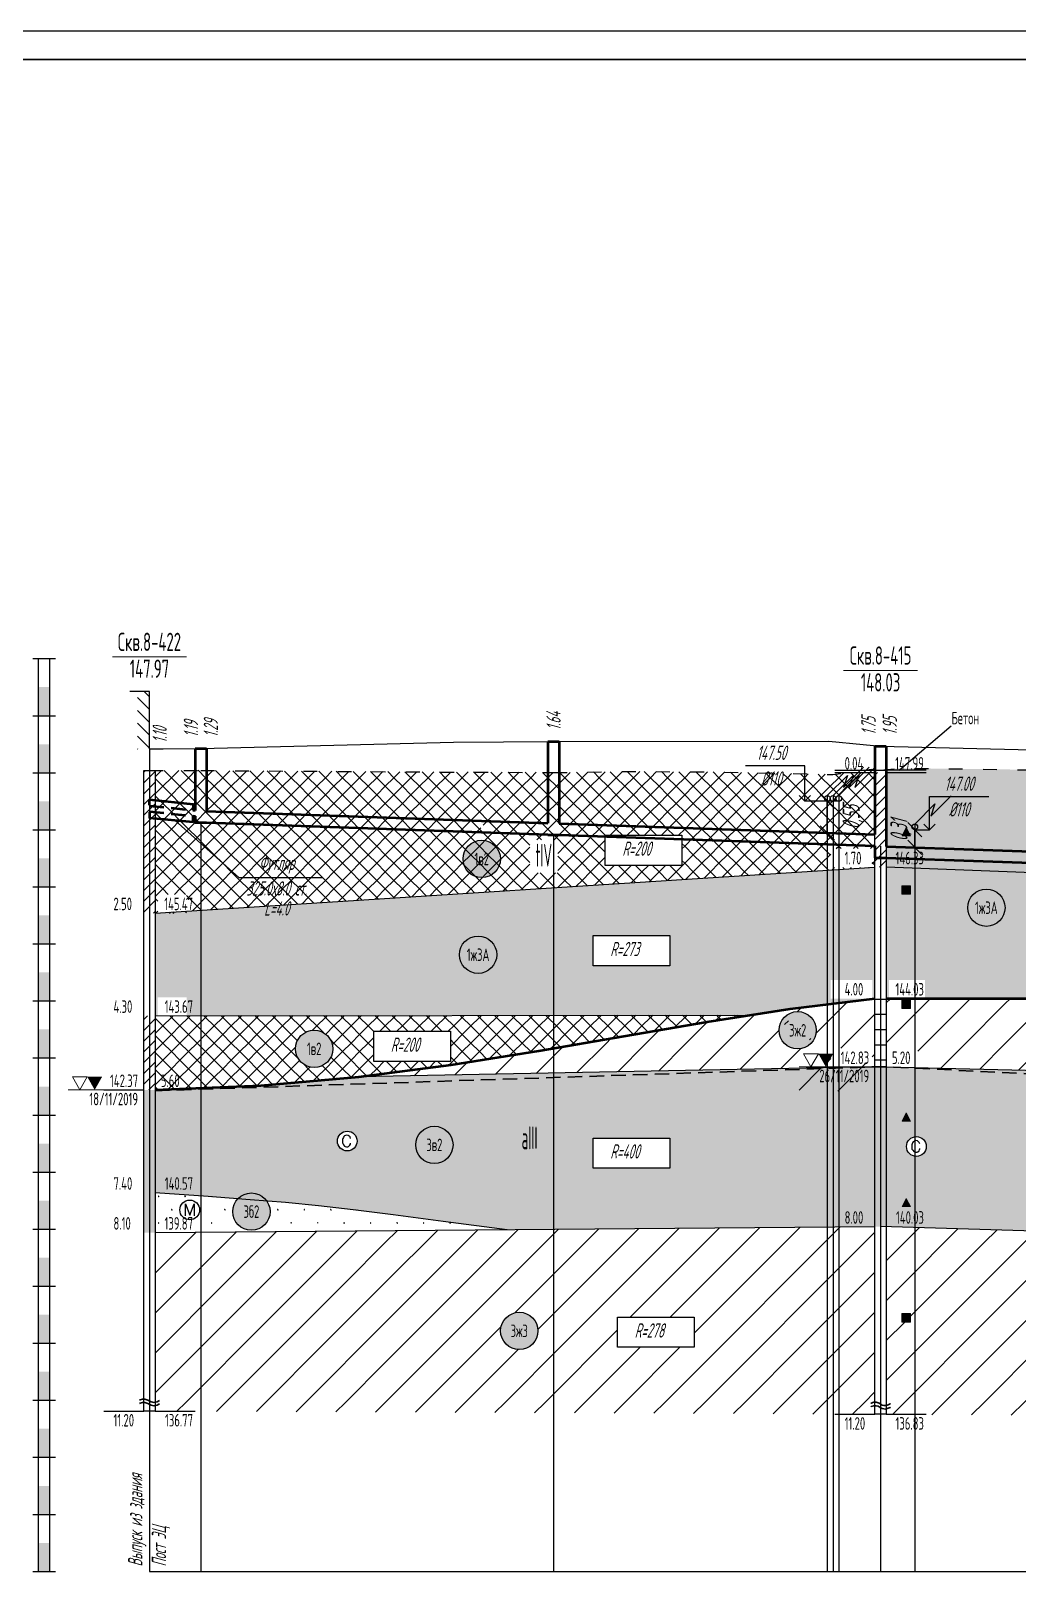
# Model space of a CAD drawing. Header units: metres. Extents: x -34 to 1749, y -3376 to -2956.
# Drawn here: x 836.7 to 1009.8, y -3228.7 to -2956.5 of the extents above; entities that cross this region are included whole.
import ezdxf
from ezdxf.enums import TextEntityAlignment as Align

# ---------------------------------------------------------------- set-up
doc = ezdxf.new("R2010")
doc.units = ezdxf.units.M
doc.header["$LTSCALE"] = 0.2
doc.linetypes.add('ACAD_ISO03W100', pattern=[30, 12, -18])
doc.linetypes.add('штриховая', pattern=[19.05, 12.7, -6.35])
for name, color, linetype in [('PR_RD', 7, 'Continuous'), ('Линейка', 7, 'Continuous'), ('МГТ_ИГ_Геология', 252, 'Continuous'), ('Примыкания', 7, 'Continuous'), ('Проектная земля', 7, 'Continuous'), ('Таблица', 7, 'Continuous'), ('Трубы', 7, 'Continuous'), ('Узлы', 7, 'Continuous'), ('Футляры', 7, 'Continuous'), ('Чёрная земля', 7, 'ACAD_ISO03W100')]:
    doc.layers.add(name, color=color, linetype=linetype)
doc.layers.add('МГТ_НВК_рабочий', color=171, linetype='Continuous', lineweight=30)
doc.styles.add('SPDS', font='SPDS', dxfattribs={"width": 0.7, "oblique": 15, "height": 2.5})
doc.styles.get("Standard").update_dxf_attribs({"font": 'SPDS.shx', "width": 0.7, "oblique": 15, "height": 3})
doc.styles.add('Стиль Simplex', font='simplex.shx')
doc.dimstyles.new('ISO-25', dxfattribs={"dimtxt": 2.5, "dimasz": 2.5, "dimexe": 1.25, "dimexo": 0.625, "dimtad": 1, "dimtxsty": 'Standard', "dimcen": 2.5, "dimadec": 0, "dimazin": 0, "dimtfac": 1, "dimtmove": 0, "dimatfit": 3, "dimfxl": 1, "dimarcsym": 0})
pattern_1 = [(45, (857.5069, -4565.764), (-0.9429269, 0.9429269), [])]
pattern_2 = [(225, (-1.154, -2839.8476), (3e-16, -3), [2.1213, -2.121341]), (315, (-2.654, -2838.3476), (3, 0), [2.1213, -2.121341]), (45, (-4.154, -2839.8476), (0, 3), [2.1213, -2.121341]), (135, (-2.654, -2841.3476), (-3, 3e-16), [2.1213, -2.121341])]
pattern_3 = [(45, (-4.154, -2825.848), (0, 21), [9.8995, -19.799]), (45, (9.846, -2839.848), (0, 21), [9.8995, -19.799]), (45, (-4.154, -2839.848), (0, 21), [14.142, -15.5565]), (45, (5.846, -2829.848), (0, 21), [15.556, -14.1425]), (45, (2.846, -2839.848), (0, 21), [19.799, -9.8995]), (45, (-4.154, -2832.848), (0, 21), [19.799, -9.8995])]

# ---------------------------------------------------------------- blocks, each defined once
blk = doc.blocks.new('DN')
at = {"layer": 'МГТ_ИГ_Геология', "lineweight": 30, "flags": 128}
for points in [[(-0.126, -0.007), (-0.117, -0.002), (-0.073, 0.011), (-0.033, 0.011), (0.003, 0), (0.02, -0.007), (0.039, -0.019), (0.074, -0.037), (0.103, -0.043), (0.125, -0.048), (0.151, -0.043), (0.18, -0.036), (0.213, -0.019), (0.223, -0.012)], [(-0.126, -0.068), (-0.117, -0.063), (-0.073, -0.05), (-0.033, -0.05), (0.003, -0.059), (0.02, -0.067), (0.039, -0.079), (0.074, -0.098), (0.103, -0.103), (0.125, -0.108), (0.151, -0.103), (0.18, -0.095), (0.213, -0.079), (0.223, -0.072)]]:
    blk.add_lwpolyline(points, dxfattribs=at)
blk = doc.blocks.new('CCE')
at = {"layer": 'МГТ_ИГ_Геология', "flags": 128}
blk.add_lwpolyline([(0.238, 0.049), (0.229, 0.075), (0.212, 0.091), (0.196, 0.103), (0.17, 0.107), (0.147, 0.103), (0.131, 0.093), (0.119, 0.084), (0.112, 0.068), (0.103, 0.049), (0.096, 0.035), (0.096, 0.014), (0.096, -0.005), (0.096, -0.023), (0.1, -0.04), (0.114, -0.063), (0.131, -0.084), (0.142, -0.091), (0.168, -0.098), (0.191, -0.096), (0.203, -0.091), (0.226, -0.07), (0.233, -0.049), (0.238, -0.04), (0.238, -0.033)], dxfattribs=at)
at = {"layer": 'МГТ_ИГ_Геология'}
blk.add_circle((0.178, 0.004), 0.173, dxfattribs=at)
blk = doc.blocks.new('CME')
at = {"layer": 'МГТ_ИГ_Геология', "flags": 128}
blk.add_lwpolyline([(0.103, -0.103), (0.103, 0.107), (0.18, -0.091), (0.252, 0.107), (0.252, -0.103)], dxfattribs=at)
at = {"layer": 'МГТ_ИГ_Геология'}
blk.add_circle((0.176, -0.001), 0.173, dxfattribs=at)
blk = doc.blocks.new('PR_KV')
at = {"linetype": 'Continuous', "lineweight": 0}
blk.add_hatch(color=252, dxfattribs=at).paths.add_polyline_path([(-0.077, 0.075), (0.077, 0.075), (0.077, -0.075), (-0.077, -0.075)])
at = {"color": 252, "linetype": 'Continuous', "lineweight": 0, "flags": 128}
blk.add_lwpolyline([(-0.077, 0.075), (0.077, 0.075), (0.077, -0.075), (-0.077, -0.075)], close=True, dxfattribs=at)
blk = doc.blocks.new('PR_TR')
at = {"linetype": 'Continuous', "lineweight": 0}
blk.add_hatch(color=252, dxfattribs=at).paths.add_polyline_path([(0.072, -0.049), (-0.071, -0.049), (-0.001, 0.094)])
at = {"color": 252, "linetype": 'Continuous', "lineweight": 0, "flags": 128}
blk.add_lwpolyline([(0.072, -0.049), (-0.071, -0.049), (-0.001, 0.094)], close=True, dxfattribs=at)
blk = doc.blocks.new('круг1_-30_2')
at = {"layer": 'МГТ_ИГ_Геология', "true_color": 0xffffff}
blk.add_hatch(color=7, dxfattribs=at).paths.add_polyline_path([(-0.327, 0, 1), (0.327, 0, 1)])
at = {"color": 7, "lineweight": 25}
blk.add_circle((0, 0), 0.327, dxfattribs=at)
at = {"color": 7, "lineweight": 25, "style": 'Стиль Simplex', "width": 0.590909}
blk.add_text('1в2', height=0.22, dxfattribs=at).set_placement((0, 0), align=Align.MIDDLE_CENTER)
blk = doc.blocks.new('круг1_-26_3_-64_')
at = {"layer": 'МГТ_ИГ_Геология', "true_color": 0xffffff}
blk.add_hatch(color=7, dxfattribs=at).paths.add_polyline_path([(-0.327, 0, 1), (0.327, 0, 1)])
at = {"color": 7, "lineweight": 25}
blk.add_circle((0, 0), 0.327, dxfattribs=at)
at = {"layer": 'МГТ_ИГ_Геология', "style": 'Стиль Simplex', "width": 0.590909}
blk.add_text('1ж3А', height=0.22, dxfattribs=at).set_placement((0, 0), align=Align.MIDDLE_CENTER)
blk = doc.blocks.new('круг3_-30_2')
at = {"true_color": 0xffffff}
blk.add_hatch(color=7, dxfattribs=at).paths.add_polyline_path([(-0.327, 0, 1), (0.327, 0, 1)])
at = {"color": 7, "lineweight": 25}
blk.add_circle((0, 0), 0.327, dxfattribs=at)
at = {"color": 7, "lineweight": 25, "style": 'Стиль Simplex', "width": 0.590909}
blk.add_text('3в2', height=0.22, dxfattribs=at).set_placement((0, 0), align=Align.MIDDLE_CENTER)
blk = doc.blocks.new('круг3_-31_2')
at = {"true_color": 0xffffff}
blk.add_hatch(color=7, dxfattribs=at).paths.add_polyline_path([(-0.327, 0, 1), (0.327, 0, 1)])
at = {"color": 7, "lineweight": 25}
blk.add_circle((0, 0), 0.327, dxfattribs=at)
at = {"color": 18, "lineweight": 25, "true_color": 0x000000, "style": 'Стиль Simplex', "width": 0.590909}
blk.add_text('3б2', height=0.22, dxfattribs=at).set_placement((0, 0), align=Align.MIDDLE_CENTER)
blk = doc.blocks.new('круг3_-26_3')
at = {"true_color": 0xffffff}
blk.add_hatch(color=7, dxfattribs=at).paths.add_polyline_path([(-0.327, 0, 1), (0.327, 0, 1)])
at = {"color": 7, "lineweight": 25}
blk.add_circle((0, 0), 0.327, dxfattribs=at)
at = {"color": 7, "lineweight": 25, "style": 'Стиль Simplex', "width": 0.590909}
blk.add_text('3ж3', height=0.22, dxfattribs=at).set_placement((0, 0), align=Align.MIDDLE_CENTER)
blk = doc.blocks.new('круг3_-26_2')
at = {"true_color": 0xffffff}
blk.add_hatch(color=7, dxfattribs=at).paths.add_polyline_path([(-0.327, 0, 1), (0.327, 0, 1)])
at = {"color": 7, "lineweight": 25}
blk.add_circle((0, 0), 0.327, dxfattribs=at)
at = {"color": 7, "lineweight": 25, "style": 'Стиль Simplex', "width": 0.590909}
blk.add_text('3ж2', height=0.22, dxfattribs=at).set_placement((0, 0), align=Align.MIDDLE_CENTER)
blk = doc.blocks.new('уке')
at = {"layer": 'МГТ_ИГ_Геология'}
blk.add_lwpolyline([(147.85, -230.19), (161.29, -230.19), (161.29, -235.48), (147.85, -235.48)], close=True, dxfattribs=at)
at = {"layer": 'МГТ_ИГ_Геология', "insert": (150.84, -231.29), "char_height": 2.5, "attachment_point": 1}
blk.add_mtext_dynamic_manual_height_columns('R=200', width=10.097, gutter_width=15, heights=[0], dxfattribs=at)
blk = doc.blocks.new('31231')
at = {"layer": 'МГТ_ИГ_Геология'}
blk.add_lwpolyline([(153.57, -218.19), (167.02, -218.19), (167.02, -223.48), (153.57, -223.48)], close=True, dxfattribs=at)
at = {"layer": 'МГТ_ИГ_Геология', "insert": (156.56, -219.29), "char_height": 2.5, "attachment_point": 1}
blk.add_mtext_dynamic_manual_height_columns('R=273', width=10.097, gutter_width=15, heights=[0], dxfattribs=at)
blk = doc.blocks.new('уенрке')
at = {"layer": 'МГТ_ИГ_Геология'}
blk.add_lwpolyline([(147.85, -230.19), (161.29, -230.19), (161.29, -235.48), (147.85, -235.48)], close=True, dxfattribs=at)
at = {"layer": 'МГТ_ИГ_Геология', "insert": (150.84, -231.29), "char_height": 2.5, "attachment_point": 1}
blk.add_mtext_dynamic_manual_height_columns('R=278', width=10.097, gutter_width=15, heights=[0], dxfattribs=at)
blk = doc.blocks.new('A$C14065AAB')
at = {"layer": 'МГТ_ИГ_Геология'}
blk.add_lwpolyline([(0, 5.29), (13.44, 5.29), (13.44, 0), (0, 0)], close=True, dxfattribs=at)
at = {"layer": 'МГТ_ИГ_Геология', "insert": (2.99, 4.2), "char_height": 2.5, "attachment_point": 1}
blk.add_mtext_dynamic_manual_height_columns('R=400', width=10.097, gutter_width=15, heights=[0], dxfattribs=at)
blk = doc.blocks.new('usl_1')
for p, q in [((0, 0), (3.54, 3.54)), ((2.83, 1.41), (6.36, 4.95)), ((3.54, 3.54), (2.83, 1.41))]:
    blk.add_line(p, q)
blk.add_circle((0, -0.5), 0.5)
blk = doc.blocks.new('_OBLIQUE')
at = {"color": 0, "linetype": 'ByBlock', "lineweight": -2}
blk.add_line((0.5, 0.5), (-0.5, -0.5), dxfattribs=at)
blk = doc.blocks.new('*D44')
at = {"layer": 'Defpoints', "color": 0, "transparency": 16777216}
for p in [(991.69, -3096.47), (991.69, -3096.47), (991.69, -3099.55)]:
    blk.add_point(p, dxfattribs=at)
at = {"layer": 'Примыкания', "color": 0, "lineweight": -2, "transparency": 16777216}
for p, q in [((991.69, -3099.55), (991.69, -3096.47)), ((992.32, -3096.47), (992.94, -3096.47)), ((992.31, -3099.55), (992.94, -3099.55))]:
    blk.add_line(p, q, dxfattribs=at)
at = {"layer": 'Примыкания', "color": 0, "lineweight": -2, "transparency": 16777216, "xscale": 2.5, "yscale": 2.5, "zscale": 2.5}
for p, rotation in [((991.69, -3096.47), 90), ((991.69, -3099.55), 270)]:
    blk.add_blockref('_OBLIQUE', p, dxfattribs=dict(at, rotation=rotation))
at = {"layer": 'Примыкания', "color": 0, "transparency": 16777216, "insert": (989.26, -3096.58), "char_height": 3, "attachment_point": 5, "rotation": 90}
blk.add_mtext('0,31', dxfattribs=at)
blk = doc.blocks.new('*D45')
at = {"layer": 'Defpoints', "color": 0, "transparency": 16777216}
for p in [(976.35, -3091.47), (976.35, -3091.47), (976.35, -3097.01)]:
    blk.add_point(p, dxfattribs=at)
at = {"layer": 'Примыкания', "color": 0, "lineweight": -2, "transparency": 16777216}
for p, q in [((975.73, -3091.47), (975.1, -3091.47)), ((976.35, -3097.01), (976.35, -3091.47)), ((975.73, -3097.01), (975.1, -3097.01))]:
    blk.add_line(p, q, dxfattribs=at)
at = {"layer": 'Примыкания', "color": 0, "lineweight": -2, "transparency": 16777216, "xscale": 2.5, "yscale": 2.5, "zscale": 2.5}
for p, rotation in [((976.35, -3091.47), 90), ((976.35, -3097.01), 270)]:
    blk.add_blockref('_OBLIQUE', p, dxfattribs=dict(at, rotation=rotation))
at = {"layer": 'Примыкания', "color": 0, "transparency": 16777216, "insert": (980.87, -3094.25), "char_height": 3, "attachment_point": 5, "rotation": 90}
blk.add_mtext('0,55', dxfattribs=at)

msp = doc.modelspace()

# ---------------------------------------------------------------- hatches: boundary and pattern name
at = {"layer": 'МГТ_ИГ_Геология'}
h = msp.add_hatch(dxfattribs=at)
h.set_pattern_fill('GR24', color=256, scale=10, style=0, pattern_type=2)
h.set_pattern_definition(pattern_2)
h.paths.add_polyline_path([(1269.558, -3099.874), (1267.93, -3099.874), (1257.264, -3093.811), (1256.493, -3093.663), (1233.421, -3093.269), (1213.953, -3092.957), (1208.337, -3092.826), (1207.68, -3092.671), (1195.604, -3091.422), (1188.252, -3095.485), (1187.318, -3095.595), (1185.31, -3095.832), (1179.102, -3095.954), (1174.596, -3096.055), (1172.574, -3095.79), (1142.861, -3094.781), (1142.208, -3094.901), (1140.585, -3094.85), (1120.595, -3094.332), (1117.683, -3094.253), (1094.517, -3093.231), (1093.7, -3093.208), (1090.817, -3093.033), (1063.074, -3092.657), (1063.028, -3092.652), (1063.023, -3092.652), (1062.995, -3092.65), (1055.675, -3092), (1053.279, -3091.787), (1047.388, -3088.884), (1041.216, -3086.317), (989.223, -3085.661), (986.686, -3085.922), (986.686, -3102.963), (1018.486, -3104.165), (1035.591, -3107.832), (1054.469, -3111.707), (1074.548, -3115.621), (1095.254, -3119.407), (1116.014, -3122.898), (1136.253, -3125.926), (1155.398, -3128.322), (1172.875, -3129.921), (1217.155, -3129.087), (1269.558, -3114.874)])
h.paths.add_polyline_path([(1162.035, -3113.484, -1), (1155.489, -3113.484, -1)], flags=16)
h.paths.add_polyline_path([(990.905, -3097.519), (989.475, -3097.519), (990.175, -3096.089)], flags=16)
h.paths.add_polyline_path([(1156.695, -3115.134), (1160.829, -3115.134), (1160.829, -3111.834), (1156.695, -3111.834)], flags=8)
h.paths.add_polyline_path([(1168.466, -3116.616), (1173.361, -3116.616), (1173.361, -3110.616), (1168.466, -3110.616)], flags=24)
h.paths.add_polyline_path([(1261.88, -3114.924), (1269.108, -3114.924), (1269.108, -3111.624), (1261.88, -3111.624)], flags=24)
h.paths.add_polyline_path([(1261.88, -3103.924), (1269.108, -3103.924), (1269.108, -3100.624), (1261.88, -3100.624)], flags=24)
h.paths.add_polyline_path([(987.136, -3103.075), (991.951, -3103.075), (991.951, -3099.775), (987.136, -3099.775)], flags=25)
h.paths.add_polyline_path([(987.136, -3086.475), (992.26, -3086.475), (992.26, -3083.175), (987.136, -3083.175)], flags=9)
h.paths.add_polyline_path([(1157.891, -3120.931), (1171.334, -3120.931), (1171.334, -3126.226), (1157.891, -3126.226)], flags=16)
h.paths.add_polyline_path([(1160.093, -3125.327), (1167.643, -3125.327), (1168.688, -3121.426), (1161.138, -3121.426)], flags=8)
h = msp.add_hatch(dxfattribs=at)
h.set_pattern_fill('CONSIST', color=256, scale=0.42, style=0, pattern_type=2)
h.set_pattern_definition(pattern_1)
h.paths.add_polyline_path([(856.507, -3086.064), (858.507, -3086.064), (858.507, -3111.064), (856.507, -3111.064)])
h = msp.add_hatch(dxfattribs=at)
h.set_pattern_fill('GR24', color=256, scale=10, style=0, pattern_type=2)
h.set_pattern_definition(pattern_2)
h.paths.add_polyline_path([(984.686, -3086.425), (979.855, -3086.425), (977.333, -3086.775), (958.354, -3086.345), (941.323, -3086.227), (931.634, -3086.41), (928.352, -3086.407), (918.846, -3086.372), (913.757, -3086.318), (911.539, -3086.352), (868.777, -3086.091), (866.519, -3086.044), (858.507, -3086.062), (858.507, -3111.064), (984.686, -3103.025)])
edge = h.paths.add_edge_path(flags=16)
edge.add_arc((915.764, -3095.854), 0.309, 0, 360)
h.paths.add_polyline_path([(913.697, -3097.504), (917.83, -3097.504)], flags=16)
h.paths.add_polyline_path([(924.197, -3104.011), (929.093, -3104.011), (929.093, -3098.245), (924.197, -3098.245)], flags=16)
h.paths.add_polyline_path([(976.946, -3103.075), (984.236, -3103.075), (984.236, -3099.775), (976.946, -3099.775)], flags=16)
h.paths.add_polyline_path([(858.957, -3111.114), (864.019, -3111.114), (864.019, -3107.814), (858.957, -3107.814)])
h.paths.add_polyline_path([(937.421, -3097.419), (950.864, -3097.419), (950.864, -3102.714), (937.421, -3102.714)], flags=16)
h.paths.add_polyline_path([(939.623, -3101.815), (947.173, -3101.815), (948.218, -3097.914), (940.668, -3097.914)], flags=8)
h = msp.add_hatch(dxfattribs=at)
h.set_pattern_fill('CONSIST', color=256, scale=0.42, style=0, pattern_type=2)
h.set_pattern_definition([(45, (857.3939, -4566.3254), (-0.9429269, 0.9429269), [])])
h.paths.add_polyline_path([(984.686, -3086.425), (986.686, -3086.425), (986.686, -3103.025), (984.686, -3103.025)])
h = msp.add_hatch(dxfattribs=at)
h.set_pattern_fill('GR24', color=256, scale=10, style=0, pattern_type=2)
h.set_pattern_definition(pattern_2)
h.paths.add_polyline_path([(1095.254, -3119.407), (1074.548, -3115.621), (1054.469, -3111.707), (1035.591, -3107.832), (1018.486, -3104.165), (986.686, -3102.963), (986.686, -3126.025), (1018.486, -3126.035), (1172.574, -3141.179), (1217.155, -3129.087), (1172.875, -3129.921), (1155.398, -3128.322), (1136.253, -3125.926), (1116.014, -3122.898)])
edge = h.paths.add_edge_path(flags=16)
edge.add_arc((1022.65, -3114.425), 0.143, 0, 360)
h.paths.add_polyline_path([(990.956, -3107.775), (989.416, -3107.775), (989.416, -3106.275), (990.956, -3106.275)], flags=16)
edge = h.paths.add_edge_path(flags=16)
edge.add_arc((1147.138, -3132.517), 3.273, 0, 360)
h.paths.add_polyline_path([(984.686, -3103.025), (858.507, -3111.064), (858.507, -3129.064), (962.563, -3128.97), (969.857, -3127.834), (984.686, -3126.025)])
edge = h.paths.add_edge_path(flags=16)
edge.add_arc((915.126, -3118.371), 3.273, 0, 360)
h.paths.add_polyline_path([(987.136, -3126.075), (993.48, -3126.075), (993.48, -3122.775), (987.136, -3122.775)], flags=17)
h.paths.add_polyline_path([(912.224, -3120.021), (918.028, -3120.021), (918.028, -3116.721), (912.224, -3116.721)], flags=16)
h.paths.add_polyline_path([(976.946, -3126.075), (984.236, -3126.075), (984.236, -3122.775), (976.946, -3122.775)], flags=16)
h.paths.add_polyline_path([(858.957, -3129.114), (864.019, -3129.114), (864.019, -3125.814), (858.957, -3125.814)])
h.paths.add_polyline_path([(935.304, -3115.016), (948.746, -3115.016), (948.746, -3120.311), (935.304, -3120.311)], flags=16)
h.paths.add_polyline_path([(937.478, -3119.516), (945.144, -3119.516), (946.217, -3115.511), (938.551, -3115.511)], flags=8)
h.paths.add_polyline_path([(1113.745, -3127.195), (1127.188, -3127.195), (1127.188, -3132.49), (1113.745, -3132.49)], flags=16)
h.paths.add_polyline_path([(1115.919, -3131.695), (1123.586, -3131.695), (1124.659, -3127.69), (1116.992, -3127.69)], flags=8)
h = msp.add_hatch(dxfattribs=at)
h.set_pattern_fill('GR38', color=256, scale=10, style=0, pattern_type=2)
h.set_pattern_definition([(45, (20.481, -2889.003), (0, 21), [9.8995, -19.799]), (45, (34.481, -2903.003), (0, 21), [9.8995, -19.799]), (45, (20.481, -2903.003), (0, 21), [14.142, -15.5565]), (45, (30.481, -2893.003), (0, 21), [15.556, -14.1425]), (45, (27.481, -2903.003), (0, 21), [19.799, -9.8995]), (45, (20.481, -2896.003), (0, 21), [19.799, -9.8995])])
h.paths.add_polyline_path([(1018.486, -3126.035), (986.686, -3126.025), (986.686, -3138.025), (1018.486, -3138.766), (1109.599, -3134.989)])
edge = h.paths.add_edge_path(flags=16)
edge.add_arc((1018.055, -3132.052), 0.325, 0, 360)
h.paths.add_polyline_path([(990.956, -3127.775), (989.416, -3127.775), (989.416, -3126.275), (990.956, -3126.275)], flags=16)
h.paths.add_polyline_path([(984.686, -3126.025), (969.857, -3127.834), (955.269, -3130.106), (940.668, -3132.639), (925.797, -3135.228), (910.402, -3137.669), (894.225, -3139.758), (984.686, -3138.025)])
edge = h.paths.add_edge_path(flags=16)
edge.add_arc((971.154, -3131.611), 3.273, 0, 360)
h.paths.add_polyline_path([(987.136, -3138.075), (992.198, -3138.075), (992.198, -3134.775), (987.136, -3134.775)], flags=17)
h.paths.add_polyline_path([(968.871, -3133.261), (973.437, -3133.261), (973.437, -3129.961), (968.871, -3129.961)], flags=0)
h.paths.add_polyline_path([(971.396, -3142.297), (984.524, -3142.297), (984.524, -3137.268), (971.396, -3137.268)])
h.paths.add_polyline_path([(976.946, -3138.075), (984.236, -3138.075), (984.236, -3134.775), (976.946, -3134.775)], flags=16)
h = msp.add_hatch(dxfattribs=at)
h.set_pattern_fill('CONSIST', color=256, scale=0.84, angle=-44.99996, style=0, pattern_type=2)
h.set_pattern_definition([(4e-05, (857.394, -4566.3254), (-2e-06, 2.667), [])])
h.paths.add_polyline_path([(984.686, -3126.025), (986.686, -3126.025), (986.686, -3138.025), (984.686, -3138.025)])
h = msp.add_hatch(dxfattribs=at)
h.set_pattern_fill('CONSIST', color=256, scale=0.42, style=0, pattern_type=2)
h.set_pattern_definition(pattern_1)
h.paths.add_polyline_path([(856.507, -3129.064), (858.507, -3129.064), (858.507, -3142.064), (856.507, -3142.064)])
h = msp.add_hatch(dxfattribs=at)
h.set_pattern_fill('GR24', color=256, scale=10, style=0, pattern_type=2)
h.set_pattern_definition(pattern_2)
h.paths.add_polyline_path([(910.402, -3137.669), (925.797, -3135.228), (940.668, -3132.639), (955.269, -3130.106), (962.563, -3128.97), (858.507, -3129.064), (858.507, -3142.064), (877.012, -3141.291), (894.225, -3139.758)])
h.paths.add_polyline_path([(883.11, -3134.865, -1), (889.655, -3134.865, -1)], flags=16)
h.paths.add_polyline_path([(884.316, -3136.515), (888.449, -3136.515), (888.449, -3133.215), (884.316, -3133.215)], flags=8)
h.paths.add_polyline_path([(858.957, -3142.114), (864.019, -3142.114), (864.019, -3138.814), (858.957, -3138.814)], flags=9)
h.paths.add_polyline_path([(896.818, -3131.788), (910.26, -3131.788), (910.26, -3137.083), (896.818, -3137.083)], flags=16)
h.paths.add_polyline_path([(899.02, -3136.184), (906.57, -3136.184), (907.615, -3132.283), (900.065, -3132.283)], flags=8)
h = msp.add_hatch(dxfattribs=at)
h.set_pattern_fill('GR28', color=256, scale=10, style=0, pattern_type=2)
h.set_pattern_definition([(90, (-4.154, -2839.7676), (-2.5, 2.5), [0.11, -4.89]), (45, (-4.154, -2839.6576), (-2.5, 2.5), [0.113137, -3.422397]), (0, (-4.074, -2839.5776), (2.5, 2.5), [0.11, -4.89]), (315, (-3.964, -2839.5776), (2.5, 2.5), [0.113137, -3.422397]), (90, (-3.884, -2839.7676), (-2.5, 2.5), [0.11, -4.89]), (45, (-3.964, -2839.8476), (-2.5, 2.5), [0.113137, -3.422397]), (0, (-4.074, -2839.8476), (2.5, 2.5), [0.11, -4.89]), (315, (-4.154, -2839.7676), (2.5, 2.5), [0.113137, -3.422397])])
h.paths.add_polyline_path([(1067.017, -3146.127), (1070.092, -3141.358), (1073.232, -3136.497), (1018.486, -3138.766), (986.686, -3138.025), (986.686, -3166.056), (1018.49, -3167.021), (1034.765, -3168.126), (1043.142, -3165.665), (1049.956, -3162.611), (1055.479, -3159.047), (1059.983, -3155.055), (1063.738, -3150.721)])
h.paths.add_polyline_path([(993.704, -3151.987, -1), (990.238, -3151.987, -1)], flags=16)
h.paths.add_polyline_path([(990.905, -3147.519), (989.475, -3147.519), (990.175, -3146.089)], flags=16)
h.paths.add_polyline_path([(990.175, -3161.089), (990.905, -3162.519), (989.475, -3162.519)], flags=16)
h.paths.add_polyline_path([(1026.265, -3153.167, -1), (1019.72, -3153.167, -1)], flags=16)
h.paths.add_polyline_path([(984.686, -3138.025), (894.225, -3139.758), (877.012, -3141.291), (858.507, -3142.064), (858.507, -3160.064), (867.783, -3160.708), (875.167, -3161.248), (881.382, -3161.759), (887.151, -3162.318), (893.199, -3163.002), (900.248, -3163.885), (909.022, -3165.044), (920.245, -3166.556), (984.686, -3166.025)])
h.paths.add_polyline_path([(904.182, -3151.701, -1), (910.728, -3151.701, -1)], flags=16)
h.paths.add_polyline_path([(890.454, -3151.025, -1), (893.92, -3151.025, -1)], flags=16)
h.paths.add_polyline_path([(892.082, -3152.044), (891.754, -3151.956), (891.542, -3151.694), (891.362, -3151.398), (891.362, -3151.294), (891.402, -3151.464), (891.542, -3151.694), (891.712, -3151.904), (891.822, -3151.974), (892.082, -3152.044), (892.385, -3152.018), (892.432, -3151.974), (892.312, -3152.024)], flags=0)
h.paths.add_polyline_path([(987.136, -3166.075), (992.198, -3166.075), (992.198, -3162.775), (987.136, -3162.775)], flags=25)
h.paths.add_polyline_path([(905.265, -3153.351), (909.645, -3153.351), (909.645, -3150.051), (905.265, -3150.051)], flags=8)
h.paths.add_polyline_path([(925.496, -3153.461), (930.163, -3153.461), (930.163, -3147.461), (925.496, -3147.461)], flags=24)
h.paths.add_polyline_path([(976.946, -3166.075), (984.236, -3166.075), (984.236, -3162.775), (976.946, -3162.775)], flags=24)
h.paths.add_polyline_path([(971.396, -3142.297), (984.524, -3142.297), (984.524, -3137.268), (971.396, -3137.268)], flags=9)
h.paths.add_polyline_path([(858.957, -3160.114), (864.019, -3160.114), (864.019, -3156.814), (858.957, -3156.814)], flags=25)
h.paths.add_polyline_path([(935.305, -3150.5), (948.748, -3150.5), (948.748, -3155.794), (935.305, -3155.794)], flags=16)
h.paths.add_polyline_path([(937.507, -3154.702), (945.232, -3154.702), (946.225, -3150.994), (938.5, -3150.994)], flags=8)
at = {"layer": 'МГТ_ИГ_Геология', "true_color": 0x0000ff}
for points in [[(976.086, -3138.025), (974.786, -3135.725), (977.386, -3135.725)], [(847.907, -3142.064), (846.607, -3139.764), (849.207, -3139.764)]]:
    msp.add_hatch(color=5, dxfattribs=at).paths.add_polyline_path(points)
at = {"layer": 'МГТ_ИГ_Геология'}
for points in [[(984.686, -3138.025), (986.686, -3138.025), (986.686, -3166.025), (984.686, -3166.025)], [(856.507, -3142.064), (858.507, -3142.064), (858.507, -3160.064), (856.507, -3160.064)], [(856.507, -3160.064), (858.507, -3160.064), (858.507, -3167.064), (856.507, -3167.064)]]:
    msp.add_hatch(color=256, dxfattribs=at).paths.add_polyline_path(points)
h = msp.add_hatch(dxfattribs=at)
h.set_pattern_fill('GR29', color=256, scale=10, style=0, pattern_type=2)
h.set_pattern_definition([(197.87055, (25.09503, -2898.35936), (-13.93858614, -4.643934418), [0.05431, -151.279249]), (197.87055, (22.79503, -2900.65936), (-13.93858614, -4.643934418), [0.05431, -151.279249]), (270, (22.7436, -2900.676), (4.646195, 3e-16), [0.054306, -4.589628]), (270, (25.0436, -2898.376), (4.646195, 3e-16), [0.054306, -4.589628]), (342.12945, (25.04403, -2898.43036), (130.09347064, -41.795409755), [0.05431, -151.279249]), (342.12945, (22.74403, -2900.73036), (130.09347064, -41.795409755), [0.05431, -151.279249]), (53.95936, (25.09503, -2898.44736), (23.2309769, 32.50754092), [0.05431, -63.120667]), (53.95936, (22.79503, -2900.74736), (23.2309769, 32.50754092), [0.05431, -63.120667]), (126.04064, (22.82723, -2900.70336), (-13.93858614, 18.57573767), [0.054306, -63.120671]), (126.04064, (25.12723, -2898.40336), (-13.93858614, 18.57573767), [0.054306, -63.120671])])
h.paths.add_polyline_path([(909.022, -3165.044), (900.248, -3163.885), (893.199, -3163.002), (887.151, -3162.318), (881.382, -3161.759), (878.038, -3161.484, -0.1573235), (878.655, -3163.397, -1), (872.109, -3163.397, -0.1976795), (873.057, -3161.093), (867.783, -3160.708), (858.507, -3160.064), (858.507, -3167.064), (920.245, -3166.556)])
h.paths.add_polyline_path([(862.838, -3163.106, -1), (866.304, -3163.106, -1)], flags=16)
h.paths.add_polyline_path([(858.957, -3167.114), (863.771, -3167.114), (863.771, -3163.814), (858.957, -3163.814)], flags=9)
h = msp.add_hatch(dxfattribs=at)
h.set_pattern_fill('GR38', color=256, scale=10, style=0, pattern_type=2)
h.set_pattern_definition(pattern_3)
h.paths.add_polyline_path([(1269.558, -3159.953), (1215.661, -3159.691), (1212.1, -3161.44), (1198.639, -3167.545), (1185.347, -3172.976), (1172.576, -3177.475), (1018.49, -3167.021), (986.686, -3166.056), (986.686, -3197.363), (986.973, -3197.308), (987.017, -3197.285), (986.686, -3197.365), (986.686, -3197.963), (986.935, -3197.916), (987.017, -3197.875), (986.686, -3197.967), (986.686, -3198.933), (1213.139, -3200.635), (1243.488, -3197.661, -0.5450264), (1248.975, -3197.27), (1269.558, -3195.874)])
h.paths.add_polyline_path([(1086.348, -3186.233, -1), (1092.894, -3186.233, -1)], flags=16)
h.paths.add_polyline_path([(1235.854, -3180.18, -1), (1242.4, -3180.18, -1)], flags=16)
h.paths.add_polyline_path([(990.956, -3182.775), (989.416, -3182.775), (989.416, -3181.275), (990.956, -3181.275)], flags=16)
h.paths.add_polyline_path([(1087.338, -3187.883), (1091.904, -3187.883), (1091.904, -3184.583), (1087.338, -3184.583)], flags=8)
h.paths.add_polyline_path([(1236.843, -3181.83), (1241.41, -3181.83), (1241.41, -3178.53), (1236.843, -3178.53)], flags=8)
h.paths.add_polyline_path([(1261.88, -3195.924), (1269.108, -3195.924), (1269.108, -3192.624), (1261.88, -3192.624)], flags=24)
h.paths.add_polyline_path([(1261.958, -3163.292), (1269.187, -3163.292), (1269.187, -3159.992), (1261.958, -3159.992)], flags=24)
h.paths.add_polyline_path([(1116.887, -3184.853), (1130.329, -3184.853), (1130.329, -3190.148), (1116.887, -3190.148)], flags=16)
h.paths.add_polyline_path([(1119.089, -3189.249), (1126.683, -3189.249), (1127.728, -3185.348), (1120.134, -3185.348)], flags=8)
h = msp.add_hatch(dxfattribs=at)
h.set_pattern_fill('GR38', color=256, scale=10, style=0, pattern_type=2)
h.set_pattern_definition(pattern_3)
h.paths.add_polyline_path([(984.686, -3166.025), (858.507, -3167.064), (858.507, -3196.802), (858.794, -3196.747), (858.838, -3196.724), (858.507, -3196.804), (858.507, -3197.402), (858.755, -3197.354), (858.838, -3197.314), (858.507, -3197.405), (858.507, -3198.368), (984.686, -3198.921)])
h.paths.add_polyline_path([(925.615, -3184.302, -1), (919.069, -3184.302, -1)], flags=16)
h.paths.add_polyline_path([(920.059, -3185.952), (924.625, -3185.952), (924.625, -3182.652), (920.059, -3182.652)], flags=8)
h.paths.add_polyline_path([(939.576, -3181.886), (953.018, -3181.886), (953.018, -3187.18), (939.576, -3187.18)], flags=16)
h.paths.add_polyline_path([(941.777, -3186.282), (949.371, -3186.282), (950.416, -3182.381), (942.823, -3182.381)], flags=8)
at = {"layer": 'Узлы'}
h = msp.add_hatch(dxfattribs=at)
h.set_pattern_fill('LINE', color=256, scale=0.5, angle=135)
h.set_pattern_definition([(135, (-1227.7297, -3322.8), (-1.122532, -1.122532), [])])
h.paths.add_polyline_path([(855.399, -3072.254), (857.507, -3072.254), (857.507, -3082.335), (855.399, -3082.335)])

# ---------------------------------------------------------------- linework, layer by layer
at = {"layer": 'Линейка'}
for p, q in [((837.052, -3066.467), (841.052, -3066.467)), ((838.052, -3226.467), (838.052, -3066.467)), ((840.052, -3226.467), (840.052, -3066.467)), ((837.052, -3076.467), (841.052, -3076.467)), ((837.052, -3086.467), (841.052, -3086.467)), ((837.052, -3096.467), (841.052, -3096.467)), ((837.052, -3106.467), (841.052, -3106.467)), ((837.052, -3116.467), (841.052, -3116.467)), ((837.052, -3126.467), (841.052, -3126.467)), ((837.052, -3136.467), (841.052, -3136.467)), ((837.052, -3146.467), (841.052, -3146.467)), ((837.052, -3156.467), (841.052, -3156.467)), ((837.052, -3166.467), (841.052, -3166.467)), ((837.052, -3176.467), (841.052, -3176.467)), ((837.052, -3186.467), (841.052, -3186.467)), ((837.052, -3196.467), (841.052, -3196.467)), ((837.052, -3206.467), (841.052, -3206.467)), ((837.052, -3216.467), (841.052, -3216.467)), ((837.052, -3226.467), (841.052, -3226.467)), ((838.052, -3226.467), (840.052, -3226.467))]:
    msp.add_line(p, q, dxfattribs=at)
for points in [[(838.052, -3076.467), (838.052, -3071.467), (840.052, -3076.467), (840.052, -3071.467)], [(838.052, -3086.467), (838.052, -3081.467), (840.052, -3086.467), (840.052, -3081.467)], [(838.052, -3096.467), (838.052, -3091.467), (840.052, -3096.467), (840.052, -3091.467)], [(838.052, -3106.467), (838.052, -3101.467), (840.052, -3106.467), (840.052, -3101.467)], [(838.052, -3116.467), (838.052, -3111.467), (840.052, -3116.467), (840.052, -3111.467)], [(838.052, -3126.467), (838.052, -3121.467), (840.052, -3126.467), (840.052, -3121.467)], [(838.052, -3136.467), (838.052, -3131.467), (840.052, -3136.467), (840.052, -3131.467)], [(838.052, -3146.467), (838.052, -3141.467), (840.052, -3146.467), (840.052, -3141.467)], [(838.052, -3156.467), (838.052, -3151.467), (840.052, -3156.467), (840.052, -3151.467)], [(838.052, -3166.467), (838.052, -3161.467), (840.052, -3166.467), (840.052, -3161.467)], [(838.052, -3176.467), (838.052, -3171.467), (840.052, -3176.467), (840.052, -3171.467)], [(838.052, -3186.467), (838.052, -3181.467), (840.052, -3186.467), (840.052, -3181.467)], [(838.052, -3196.467), (838.052, -3191.467), (840.052, -3196.467), (840.052, -3191.467)], [(838.052, -3206.467), (838.052, -3201.467), (840.052, -3206.467), (840.052, -3201.467)], [(838.052, -3216.467), (838.052, -3211.467), (840.052, -3216.467), (840.052, -3211.467)], [(838.052, -3226.467), (838.052, -3221.467), (840.052, -3226.467), (840.052, -3221.467)]]:
    msp.add_solid(points, dxfattribs=at)
at = {"layer": 'МГТ_ИГ_Геология', "linetype": 'Continuous', "lineweight": 0}
for p, q in [((851.007, -3066.128), (864.007, -3066.128)), ((979.186, -3068.525), (992.186, -3068.525)), ((985.686, -3103.025), (985.686, -3126.025)), ((857.507, -3111.064), (857.507, -3129.064)), ((857.507, -3167.064), (857.507, -3198.364))]:
    msp.add_line(p, q, dxfattribs=at)
at = {"layer": 'МГТ_ИГ_Геология', "linetype": 'Continuous', "lineweight": 25}
for p, q in [((977.686, -3086.025), (984.686, -3086.025)), ((977.686, -3086.425), (984.686, -3086.425)), ((993.686, -3086.025), (986.686, -3086.025)), ((986.686, -3086.425), (993.686, -3086.425)), ((858.507, -3111.064), (984.686, -3103.025)), ((858.507, -3129.064), (962.563, -3128.97)), ((849.507, -3142.064), (856.507, -3142.064)), ((849.507, -3198.364), (856.507, -3198.364)), ((858.507, -3198.364), (865.507, -3198.364)), ((977.686, -3198.925), (984.686, -3198.925)), ((986.686, -3198.925), (993.686, -3198.925))]:
    msp.add_line(p, q, dxfattribs=at)
at = {"layer": 'МГТ_ИГ_Геология', "color": 7, "linetype": 'Continuous', "lineweight": 25}
msp.add_line((977.686, -3138.025), (984.686, -3138.025), dxfattribs=at)
at = {"layer": 'МГТ_ИГ_Геология', "color": 18, "linetype": 'Continuous', "lineweight": 0, "true_color": 0x000000}
msp.add_line((985.686, -3166.025), (985.686, -3198.925), dxfattribs=at)
at = {"layer": 'МГТ_ИГ_Геология', "lineweight": 25, "flags": 128}
msp.add_lwpolyline([(988.956, -3086.025), (998.065, -3078.221)], dxfattribs=at)
at = {"layer": 'МГТ_ИГ_Геология', "linetype": 'Continuous', "lineweight": 25}
for points in [[(856.507, -3086.064), (858.507, -3086.064), (858.507, -3198.364), (856.507, -3198.364), (856.507, -3086.064), (856.507, -3086.064)], [(984.686, -3086.025), (986.686, -3086.025), (986.686, -3198.925), (984.686, -3198.925), (984.686, -3086.025), (984.686, -3086.025)]]:
    msp.add_lwpolyline(points, close=True, dxfattribs=at)
at = {"layer": 'МГТ_ИГ_Геология', "linetype": 'Continuous', "lineweight": 25, "flags": 128}
for points in [[(986.686, -3102.963), (1018.486, -3104.165), (1035.591, -3107.832), (1054.469, -3111.707), (1074.548, -3115.621), (1095.254, -3119.407), (1116.014, -3122.898), (1136.253, -3125.926), (1155.398, -3128.322), (1172.875, -3129.921), (1217.155, -3129.087)], [(986.686, -3138.025), (1018.486, -3138.766), (1109.896, -3134.977)], [(984.686, -3138.025), (894.225, -3139.758)], [(858.507, -3160.064), (867.783, -3160.708), (875.167, -3161.248), (881.382, -3161.759), (887.151, -3162.318), (893.199, -3163.002), (900.248, -3163.885), (909.022, -3165.044), (920.245, -3166.556)], [(858.507, -3167.064), (984.686, -3166.025)], [(1172.576, -3177.475), (1018.49, -3167.021), (985.686, -3166.025)]]:
    msp.add_lwpolyline(points, dxfattribs=at)
at = {"layer": 'МГТ_ИГ_Геология', "linetype": 'Continuous', "lineweight": 50, "flags": 128}
for points in [[(986.686, -3126.025), (1018.486, -3126.035), (1172.574, -3141.179), (1269.558, -3114.874)], [(858.507, -3142.064), (877.012, -3141.291), (894.225, -3139.758), (910.402, -3137.669), (925.797, -3135.228), (940.668, -3132.639), (955.269, -3130.106), (969.857, -3127.834), (984.686, -3126.025)]]:
    msp.add_lwpolyline(points, dxfattribs=at)
at = {"layer": 'МГТ_ИГ_Геология', "color": 5, "linetype": 'штриховая', "lineweight": 30, "flags": 128}
msp.add_lwpolyline([(858.507, -3142.214), (984.686, -3138.025), (986.686, -3138.025), (1126.195, -3144.703), (1187.318, -3148.072), (1269.558, -3146.874), (1359.609, -3139.479), (1410.12, -3135.879), (1474.564, -3150.98)], dxfattribs=at)
at = {"layer": 'МГТ_ИГ_Геология', "color": 5, "linetype": 'Continuous', "lineweight": 0, "true_color": 0x0000ff, "flags": 128}
for points in [[(971.436, -3138.025), (984.686, -3138.025), (973.486, -3138.025), (972.186, -3135.725), (974.786, -3135.725), (973.486, -3138.025)], [(843.257, -3142.064), (856.507, -3142.064), (845.307, -3142.064), (844.007, -3139.764), (846.607, -3139.764), (845.307, -3142.064)]]:
    msp.add_lwpolyline(points, dxfattribs=at)
at = {"layer": 'МГТ_НВК_рабочий', "color": 0, "lineweight": -2}
msp.add_lwpolyline([(-34.345, -3376.467), (1748.655, -3376.467), (1748.655, -2956.467), (-34.345, -2956.467)], close=True, dxfattribs=at)
at = {"layer": 'МГТ_НВК_рабочий', "color": 0}
msp.add_lwpolyline([(1743.655, -2961.467), (-14.345, -2961.467), (-14.345, -3366.467), (1743.655, -3366.467)], close=True, dxfattribs=at)
at = {"layer": 'Примыкания'}
msp.add_line((991.687, -3095.467), (991.687, -3226.467), dxfattribs=at)
at = {"layer": 'Примыкания', "color": 0, "flags": 128}
for points in [[(978.352, -3091.467), (972.415, -3091.467), (972.415, -3085.285), (962.015, -3085.285)], [(971.415, -3090.467), (972.415, -3091.467), (973.415, -3090.467)], [(991.687, -3096.467), (994.257, -3096.467), (994.257, -3090.642), (1004.657, -3090.642)], [(993.257, -3095.467), (994.257, -3096.467), (995.257, -3095.467)]]:
    msp.add_lwpolyline(points, dxfattribs=at)
at = {"layer": 'Проектная земля', "flags": 128}
for points in [[(866.52, -3082.237), (910.828, -3081.098), (928.352, -3080.999)], [(928.352, -3080.999), (976.604, -3080.911), (982.647, -3081.529), (985.687, -3081.828)], [(857.507, -3082.254), (859.929, -3082.307), (866.52, -3082.237)], [(985.687, -3081.828), (1055.675, -3083.507)]]:
    msp.add_lwpolyline(points, dxfattribs=at)
at = {"layer": 'Таблица'}
msp.add_line((857.507, -3226.467), (1474.12, -3226.467), dxfattribs=at)
at = {"layer": 'Трубы', "linetype": 'штриховая', "lineweight": 50, "flags": 128}
for points in [[(857.507, -3092.267), (865.52, -3093.068)], [(857.507, -3093.267), (865.52, -3094.068)]]:
    msp.add_lwpolyline(points, dxfattribs=at)
at = {"layer": 'Трубы', "lineweight": 50, "flags": 128}
for points in [[(867.52, -3093.202), (927.352, -3095.296)], [(867.52, -3095.202), (927.352, -3097.296)], [(929.352, -3095.366), (984.687, -3097.303)], [(929.352, -3097.366), (984.687, -3099.303)], [(986.687, -3099.373), (1054.675, -3101.752)], [(986.687, -3101.373), (1054.675, -3103.752)]]:
    msp.add_lwpolyline(points, dxfattribs=at)
at = {"layer": 'Узлы', "lineweight": 50}
for p, q in [((927.352, -3080.999), (929.352, -3080.999)), ((927.352, -3080.999), (927.352, -3095.296)), ((929.352, -3080.999), (929.352, -3095.366)), ((865.52, -3082.237), (867.52, -3082.237)), ((865.52, -3082.237), (865.52, -3093.068)), ((867.52, -3082.237), (867.52, -3093.202)), ((984.687, -3081.828), (986.687, -3081.828)), ((984.687, -3081.828), (984.687, -3097.303)), ((986.687, -3081.828), (986.687, -3099.373)), ((865.52, -3094.068), (865.52, -3095.193)), ((865.52, -3095.193), (867.52, -3095.193)), ((867.52, -3095.202), (867.52, -3095.193)), ((927.352, -3097.296), (927.352, -3097.357)), ((927.352, -3097.357), (929.352, -3097.357)), ((929.352, -3097.366), (929.352, -3097.357)), ((984.687, -3099.303), (984.687, -3101.364)), ((984.687, -3101.364), (986.687, -3101.364)), ((986.687, -3101.373), (986.687, -3101.364))]:
    msp.add_line(p, q, dxfattribs=at)
at = {"layer": 'Узлы'}
for p, q in [((857.507, -3082.254), (857.507, -3226.467)), ((976.352, -3090.467), (976.352, -3226.467)), ((977.352, -3090.467), (977.352, -3226.467)), ((978.352, -3090.467), (978.352, -3226.467)), ((857.507, -3093.357), (857.507, -3226.467)), ((866.52, -3095.193), (866.52, -3226.467)), ((928.352, -3097.357), (928.352, -3226.467)), ((985.687, -3099.364), (985.687, -3226.467))]:
    msp.add_line(p, q, dxfattribs=at)
at = {"layer": 'Узлы', "flags": 128}
msp.add_lwpolyline([(857.507, -3082.254), (857.507, -3072.254), (854.038, -3072.254)], dxfattribs=at)
at = {"layer": 'Футляры', "lineweight": 50, "flags": 128}
for points in [[(857.51, -3092.177), (857.514, -3091.142), (865.142, -3091.995), (865.138, -3093.03)], [(857.505, -3093.357), (857.501, -3094.392), (865.18, -3095.069), (865.184, -3094.035)]]:
    msp.add_lwpolyline(points, dxfattribs=at)
at = {"layer": 'Футляры', "color": 0, "flags": 128}
msp.add_lwpolyline([(862.013, -3094.843), (873.15, -3104.806), (887.809, -3104.806)], dxfattribs=at)
at = {"layer": 'Чёрная земля', "flags": 128}
for points in [[(857.507, -3086.079), (866.52, -3086.059)], [(866.52, -3086.059), (868.777, -3086.106), (911.539, -3086.367), (913.757, -3086.333), (918.846, -3086.387), (928.352, -3086.422)], [(928.352, -3086.422), (931.634, -3086.425), (941.324, -3086.242), (958.355, -3086.359), (977.333, -3086.79), (984.182, -3085.84), (985.687, -3086.04)], [(985.687, -3086.04), (989.223, -3085.675), (1041.217, -3086.331), (1047.388, -3088.899), (1053.279, -3091.801), (1055.675, -3092.014)]]:
    msp.add_lwpolyline(points, dxfattribs=at)

# ---------------------------------------------------------------- block references
at = {"layer": 'PR_RD'}
for p in [(976.352, -3090.467), (977.352, -3090.467), (978.352, -3090.467), (991.687, -3095.467)]:
    msp.add_blockref('usl_1', p, dxfattribs=at)
at = {"layer": 'МГТ_ИГ_Геология', "color": 3}
for name, p in [('уке', (789.573, -2867.231)), ('31231', (781.731, -2896.829)), ('уке', (748.97, -2901.599)), ('A$C14065AAB', (935.305, -3155.794)), ('уенрке', (791.728, -2951.697))]:
    msp.add_blockref(name, p, dxfattribs=at)
at = {"layer": 'МГТ_ИГ_Геология', "xscale": 10, "yscale": 10, "zscale": 10}
for name, p in [('PR_TR', (990.186, -3097.025)), ('круг1_-30_2', (915.764, -3101.577)), ('PR_KV', (990.186, -3107.025)), ('круг1_-26_3_-64_', (1004.233, -3110.129)), ('круг1_-26_3_-64_', (915.126, -3118.371)), ('PR_KV', (990.186, -3127.025)), ('круг3_-26_2', (971.154, -3131.611)), ('круг1_-30_2', (886.382, -3134.865)), ('PR_TR', (990.186, -3147.025)), ('круг3_-30_2', (907.455, -3151.701)), ('CCE', (890.402, -3151.064)), ('CCE', (990.186, -3152.025)), ('круг3_-31_2', (875.382, -3163.397)), ('CME', (862.809, -3163.096)), ('PR_TR', (990.186, -3162.025)), ('круг3_-26_3', (922.342, -3184.302)), ('PR_KV', (990.186, -3182.025)), ('DN', (857.038, -3196.364)), ('DN', (985.217, -3196.925))]:
    msp.add_blockref(name, p, dxfattribs=at)

# ---------------------------------------------------------------- texts
at = {"layer": 'МГТ_ИГ_Геология', "lineweight": 25, "style": 'Стиль Simplex', "width": 0.5625}
for s, p in [('Скв.8-422', (857.507, -3065.128)), ('Скв.8-415', (985.686, -3067.525))]:
    msp.add_text(s, height=3.2, dxfattribs=at).set_placement(p, align=Align.CENTER)
for s, p in [('147.97', (857.507, -3066.628)), ('148.03', (985.686, -3069.025))]:
    msp.add_text(s, height=3.2, dxfattribs=at).set_placement(p, align=Align.TOP_CENTER)
at = {"layer": 'МГТ_ИГ_Геология', "lineweight": 25, "style": 'Стиль Simplex', "width": 0.590909}
for s, p in [('Бетон', (998.122, -3077.992)), ('0.04', (979.381, -3085.925)), ('1.70', (979.381, -3102.525)), ('2.50', (851.202, -3110.564)), ('4.00', (979.381, -3125.525)), ('4.30', (851.202, -3128.564)), ('7.40', (851.202, -3159.564)), ('8.10', (851.202, -3166.564)), ('8.00', (979.381, -3165.525))]:
    msp.add_text(s, height=2.2, dxfattribs=at).set_placement(p)
for s, p in [('147.99', (993.289, -3085.925)), ('146.33', (993.289, -3102.525)), ('145.47', (865.144, -3110.564)), ('144.03', (993.289, -3125.525)), ('143.67', (865.144, -3128.564)), ('140.57', (865.144, -3159.564)), ('139.87', (865.144, -3166.564)), ('140.03', (993.289, -3165.525))]:
    msp.add_text(s, height=2.2, dxfattribs=at).set_placement(p, align=Align.RIGHT)
at = {"layer": 'МГТ_ИГ_Геология', "lineweight": 30, "style": 'Стиль Simplex', "width": 0.4}
for s, p in [('tIV', (925.197, -3100.922)), ('aIII', (922.755, -3150.461))]:
    msp.add_text(s, height=4, dxfattribs=at).set_placement(p, align=Align.MIDDLE_LEFT)
at = {"layer": 'МГТ_ИГ_Геология', "color": 5, "lineweight": 25, "true_color": 0x0000ff, "style": 'Стиль Simplex', "width": 0.590909}
for s, p in [('142.83', (983.686, -3137.525)), ('142.37', (855.507, -3141.564))]:
    msp.add_text(s, height=2.2, dxfattribs=at).set_placement(p, align=Align.RIGHT)
for s, p in [('5.20', (987.686, -3137.525)), ('5.60', (859.507, -3141.564))]:
    msp.add_text(s, height=2.2, dxfattribs=at).set_placement(p)
for s, p in [('26/11/2019', (983.686, -3138.525)), ('18/11/2019', (855.507, -3142.564))]:
    msp.add_text(s, height=2.2, dxfattribs=at).set_placement(p, align=Align.TOP_RIGHT)
at = {"layer": 'МГТ_ИГ_Геология', "lineweight": 25, "style": 'Стиль Simplex', "width": 0.590909}
for p in [(851.202, -3198.864), (979.381, -3199.425)]:
    msp.add_text('11.20', height=2.2, dxfattribs=at).set_placement(p, align=Align.TOP_LEFT)
for s, p in [('136.77', (865.144, -3198.864)), ('136.83', (993.289, -3199.425))]:
    msp.add_text(s, height=2.2, dxfattribs=at).set_placement(p, align=Align.TOP_RIGHT)
at = {"layer": 'Примыкания', "color": 0, "style": 'SPDS', "oblique": 15.00001, "width": 0.7}
for s, p in [('147.50', (966.545, -3082.974)), ('%%C110', (966.545, -3087.474))]:
    msp.add_text(s, height=2.5, rotation=0.00001, dxfattribs=at).set_placement(p, align=Align.MIDDLE_CENTER)
at = {"layer": 'Примыкания', "color": 0, "style": 'SPDS', "oblique": 15, "width": 0.7}
for s, p in [('147.00', (999.457, -3088.391)), ('%%C110', (999.457, -3092.891))]:
    msp.add_text(s, height=2.5, dxfattribs=at).set_placement(p, align=Align.MIDDLE_CENTER)
at = {"layer": 'Таблица', "insert": (853.762, -3225.602), "char_height": 2.5, "attachment_point": 1, "rotation": 90}
msp.add_mtext_dynamic_manual_height_columns('\\pxql;{\\Q15;\\W0.7;Выпуск из здания \\PПост ЭЦ}', width=20.97168, gutter_width=15, heights=[0], dxfattribs=at)
at = {"layer": 'Узлы', "oblique": 15, "width": 0.7}
for s, p in [('1.64', (928.352, -3078.999)), ('1.10', (859.31, -3081.234)), ('1.75', (983.577, -3079.828)), ('1.95', (987.29, -3079.828))]:
    msp.add_text(s, height=2.5, rotation=90, dxfattribs=at).set_placement(p, align=Align.MIDDLE_LEFT)
msp.add_text('1.19', height=2.5, rotation=90, dxfattribs=at).set_placement((866.02, -3080.237))
msp.add_text('1.29', height=2.5, rotation=90, dxfattribs=at).set_placement((867.02, -3080.237), align=Align.TOP_LEFT)
at = {"layer": 'Футляры', "color": 0, "style": 'SPDS', "oblique": 15.00001, "width": 0.7}
for s, p in [('Футляр', (879.816, -3102.253)), ('325.0х8.0 ст.', (879.816, -3106.753)), ('L=4.0', (879.816, -3110.253))]:
    msp.add_text(s, height=2.5, rotation=0.00001, dxfattribs=at).set_placement(p, align=Align.MIDDLE_CENTER)

# ---------------------------------------------------------------- dimensions: what is measured, and where the dimension line sits
at = {"layer": 'Примыкания'}
for base, p1, p2, picture, middle in [((976.351, -3091.467), (976.352, -3097.011), (976.354, -3091.467), '*D45', (980.872, -3094.249)), ((991.69, -3096.467), (991.687, -3099.548), (991.69, -3096.467), '*D44', (989.262, -3096.585))]:
    dim = msp.add_linear_dim(base=base, p1=p1, p2=p2, angle=90, dimstyle='ISO-25', override={"dimlfac": 0.1, "dimblk": 'OBLIQUE', "dimtmove": 2}, dxfattribs=at)
    dim.commit()
    dim.dimension.update_dxf_attribs({"geometry": picture, "text_midpoint": middle, "dimtype": 160})

doc.saveas('drawing.dxf')
